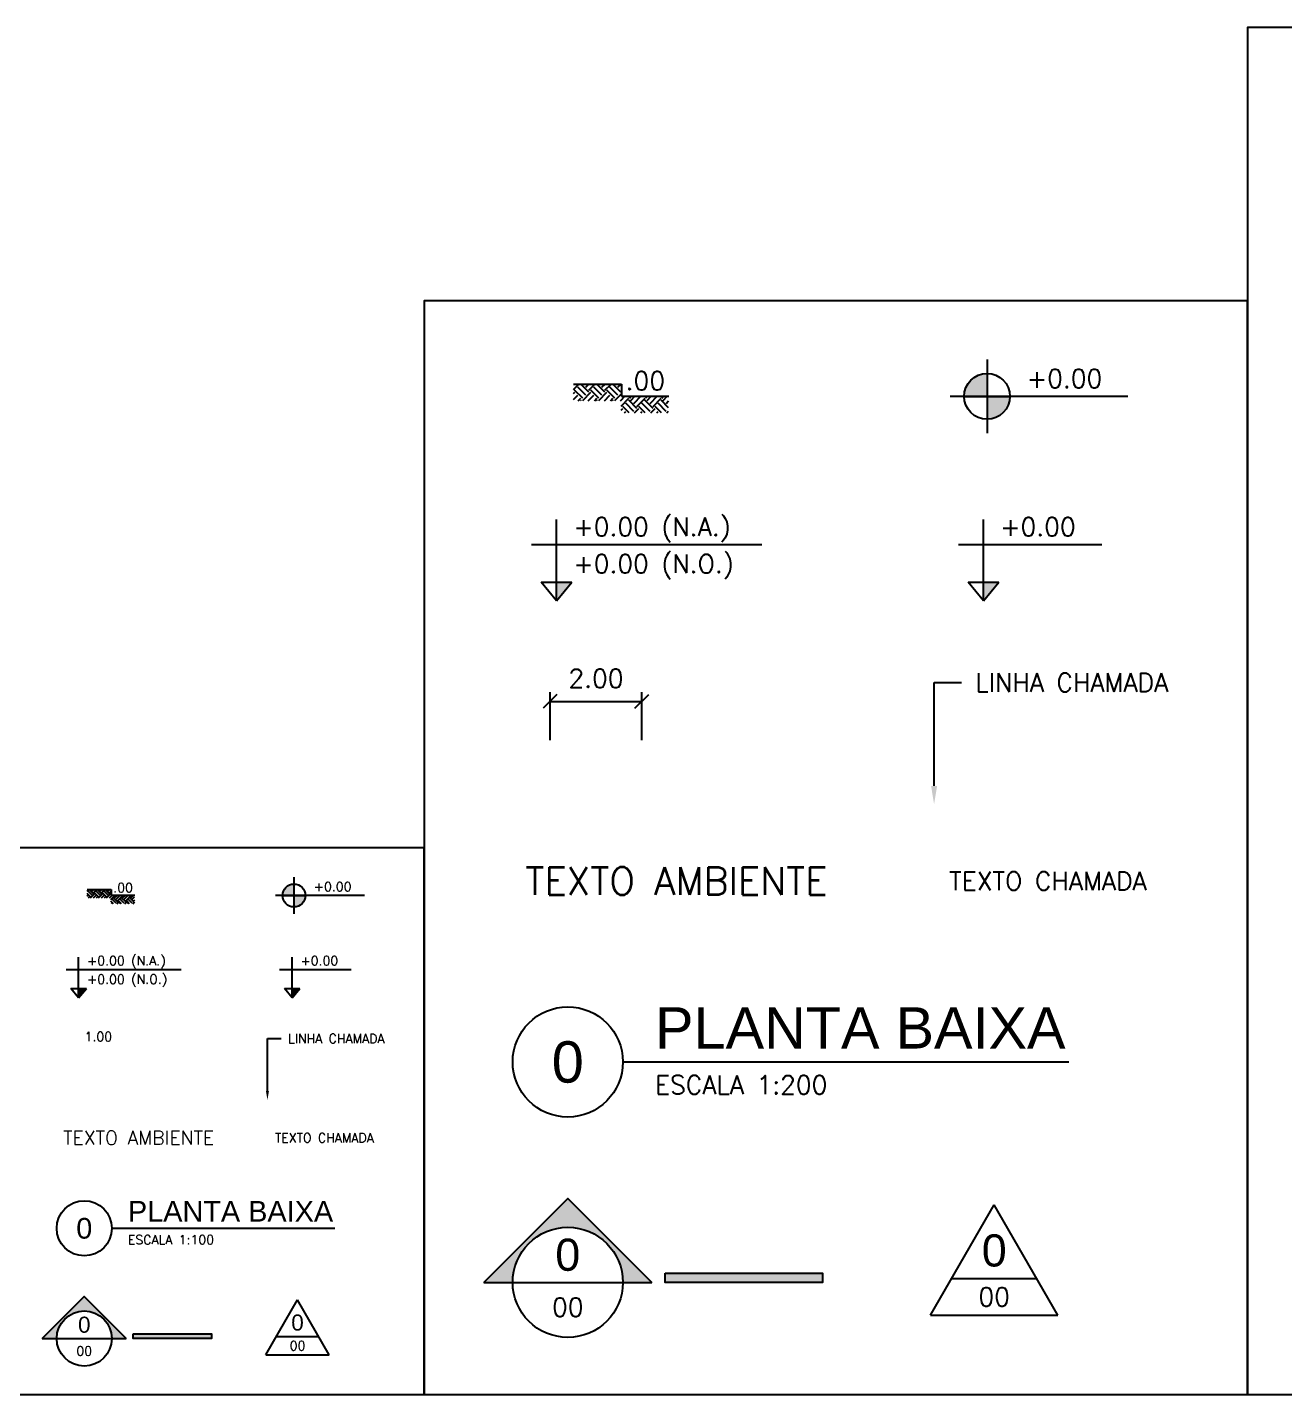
# Model space of a CAD drawing. Header units: millimetres. Extents: x 272697 to 273846, y 9581933 to 9582628.
# Drawn here: x 272721.88 to 272749.28, y 9581933.17 to 9581962.96 of the extents above; entities that cross this region are included whole.
import ezdxf
from ezdxf import colors
from ezdxf.entities.mleader import LeaderData, LeaderLine
from ezdxf.enums import TextEntityAlignment as Align
from ezdxf.math import Vec2, Vec3

# ---------------------------------------------------------------- set-up
doc = ezdxf.new("R2010")
doc.units = ezdxf.units.MM
doc.header["$PDMODE"] = 35
for name, color, linetype in [('ARQ-COTAS', 30, 'Continuous'), ('ARQ-SÍMBOLOS', 2, 'Continuous'), ('ARQ-TEXTO2', 2, 'Continuous'), ('ARQ-TEXTO3', 3, 'Continuous'), ('ARQ-TEXTO4', 4, 'Continuous')]:
    doc.layers.add(name, color=color, linetype=linetype)
doc.styles.add('arial', font='arial.ttf')
doc.styles.add('ROMANS', font='romans.shx')
doc.styles.add('Romans_Anot', font='romans.shx')
doc.dimstyles.new('Escala 1-100', dxfattribs={"dimtxt": 0.2, "dimasz": 0.15, "dimexe": 0.1, "dimexo": 0.2, "dimgap": 0.15, "dimtad": 1, "dimzin": 4, "dimdsep": 46, "dimtxsty": 'Romans_Anot', "dimblk": 'OBLIQUE', "dimcen": 0.25, "dimse1": 1, "dimse2": 1, "dimsd1": 1, "dimsd2": 1, "dimclrd": 256, "dimclre": 256, "dimclrt": 2, "dimaunit": 1, "dimadec": 3, "dimazin": 0, "dimtfac": 1, "dimtix": 1, "dimtmove": 2, "dimatfit": 3, "dimfxl": 0, "dimlwd": -1, "dimlwe": -1, "dimarcsym": 0})
doc.dimstyles.new('Escala 1-200', dxfattribs={"dimscale": 2, "dimtxt": 0.2, "dimasz": 0.15, "dimexe": 0.1, "dimexo": 0.2, "dimgap": 0.15, "dimtad": 1, "dimzin": 4, "dimdsep": 46, "dimtxsty": 'Romans_Anot', "dimblk": 'OBLIQUE', "dimcen": 0.25, "dimclrd": 256, "dimclre": 256, "dimclrt": 2, "dimadec": 0, "dimazin": 0, "dimtfac": 1, "dimtix": 1, "dimtmove": 2, "dimatfit": 3, "dimfxl": 0, "dimlwd": -1, "dimlwe": -1, "dimarcsym": 0})

# ---------------------------------------------------------------- blocks, each defined once
blk = doc.blocks.new('*D18')
at = {"layer": 'Defpoints', "color": 0, "transparency": 16777216}
for p in [(272723.9303008379, 9581940.72113522), (272722.9303008379, 9581940.096836753), (272723.9303008379, 9581940.096836753)]:
    blk.add_point(p, dxfattribs=at)
at = {"layer": 'ARQ-COTAS', "color": 2, "transparency": 16777216, "insert": (272723.4303008379, 9581940.97113522), "char_height": 0.2, "attachment_point": 5, "style": 'Romans_Anot'}
blk.add_mtext('1.00', dxfattribs=at)
blk = doc.blocks.new('_Oblique')
at = {"color": 0, "linetype": 'ByBlock', "lineweight": -2}
blk.add_line((-0.5, -0.5), (0.5, 0.5), dxfattribs=at)
blk = doc.blocks.new('Nível_Planta')
at = {"layer": 'ARQ-SÍMBOLOS', "ltscale": 0.1}
h = blk.add_hatch(color=1, dxfattribs=at)
h.dxf.hatch_style = 1
h.paths.add_polyline_path([(-0.2499999999998295, 0), (0, 0), (0, 0.25, 0.4142135623730951)])
h.paths.add_polyline_path([(0.2500000000000568, 0), (0, 0), (0, -0.25, 0.4142135623730952)])
at = {"layer": 'ARQ-SÍMBOLOS', "color": 1}
for p, q in [((0, 0.3999999999999773), (0, -0.3999999999999773)), ((1.5345611638636, 0), (-0.3999999999999773, 0))]:
    blk.add_line(p, q, dxfattribs=at)
at = {"layer": 'ARQ-SÍMBOLOS', "color": 1, "ltscale": 0.1}
blk.add_line((-0.25, 0), (0.25, 0), dxfattribs=at)
at = {"layer": 'ARQ-SÍMBOLOS', "color": 1}
blk.add_circle((0, 0), 0.2499999999999881, dxfattribs=at)
at = {"layer": 'ARQ-TEXTO2', "style": 'ROMANS'}
blk.add_attdef('NIVEL-ACABADO', text='', height=0.2, dxfattribs=at).set_placement((0.4323399719731924, 0.03380018974962695), align=Align.BOTTOM_LEFT)
blk = doc.blocks.new('Nível_Corte')
at = {"layer": 'ARQ-SÍMBOLOS'}
h = blk.add_hatch(color=1, dxfattribs=at)
h.dxf.hatch_style = 1
h.paths.add_polyline_path([(0.1674369880686299, 0.2018394639394501), (0, 0.2018394639394501), (0, 2.775557561562891e-17)])
at = {"layer": 'ARQ-SÍMBOLOS', "color": 1}
for p, q in [((0, 0), (0, 0.8840472081402027)), ((-0.2710281388124827, 0.61301906932772), (2.23548512267085, 0.6130190693277199)), ((-0.1674369880686299, 0.2018394639394501), (0.1674369880686299, 0.2018394639394501)), ((0, 0), (-0.1674369880686299, 0.2018394639394501)), ((0, 0), (0.1674369880686299, 0.2018394639394501))]:
    blk.add_line(p, q, dxfattribs=at)
at = {"layer": 'ARQ-TEXTO2', "style": 'ROMANS'}
for tag, p in [('NIVEL-ACABADO', (0.1823399719731924, 0.6468192590773469)), ('NIVEL-OSSO', (0.1823399719731924, 0.2437618968276638))]:
    blk.add_attdef(tag, text='', height=0.2, dxfattribs=at).set_placement(p, align=Align.BOTTOM_LEFT)
blk = doc.blocks.new('Nível_Fachada')
at = {"layer": 'ARQ-SÍMBOLOS'}
h = blk.add_hatch(color=1, dxfattribs=at)
h.dxf.hatch_style = 1
h.paths.add_polyline_path([(0.1674369880686299, 0.2018394639394501), (0, 0.2018394639394501), (0, 2.775557561562891e-17)])
at = {"layer": 'ARQ-SÍMBOLOS', "color": 1}
for p, q in [((0, 0), (0, 0.8840472081402027)), ((-0.2710281388124827, 0.61301906932772), (1.290009262549347, 0.61301906932772)), ((-0.1674369880686299, 0.2018394639394501), (0.1674369880686299, 0.2018394639394501)), ((0, 0), (-0.1674369880686299, 0.2018394639394501)), ((0, 0), (0.1674369880686299, 0.2018394639394501))]:
    blk.add_line(p, q, dxfattribs=at)
at = {"layer": 'ARQ-TEXTO2', "style": 'ROMANS'}
blk.add_attdef('NIVEL-ACABADO', text='', height=0.2, dxfattribs=at).set_placement((0.1823399719731924, 0.6468192590773469), align=Align.BOTTOM_LEFT)
blk = doc.blocks.new('Desnível')
at = {"layer": 'ARQ-SÍMBOLOS', "ltscale": 0.1}
h = blk.add_hatch(dxfattribs=at)
h.set_pattern_fill('EARTH', color=8, scale=0.0195, angle=45)
h.set_pattern_definition([(45, (-400.0299619025752, -104.6273610214731), (0, 0.1751149943608485), [0.123825, -0.123825]), (45, (-400.0627959640179, -104.5945269600304), (0, 0.1751149943608485), [0.123825, -0.123825]), (45, (-400.0956300254606, -104.5616928985877), (0, 0.1751149943608485), [0.123825, -0.123825]), (135, (-400.0956300254606, -104.5398035242927), (-0.1751149943608485, 0), [0.123825, -0.123825]), (135, (-400.0627959640179, -104.50696946285), (-0.1751149943608485, 0), [0.123825, -0.123825]), (135, (-400.0299619025752, -104.4741354014074), (-0.1751149943608485, 0), [0.123825, -0.123825])])
h.paths.add_polyline_path([(-0.003175775869522113, 0.1299999999999955), (-0.5200000000000955, 0.1299999999999955), (-0.5200000000000955, -0.05199999999990723), (-0.003175775869522113, -0.05199999999990723)])
h.paths.add_polyline_path([(0.513648448261165, 0), (-0.003175775869522113, 0), (-0.003175775869522113, -0.1820000000000164), (0.513648448261165, -0.1820000000000164)])
at = {"layer": 'ARQ-SÍMBOLOS', "color": 1}
for p, q in [((-0.5200000000000955, 0.1299999999999955), (0, 0.1299999999999955)), ((0, 0.1299999999999955), (0, 0)), ((0, 0), (0.5168242241306871, 0))]:
    blk.add_line(p, q, dxfattribs=at)
at = {"layer": 'ARQ-TEXTO2', "style": 'ROMANS'}
blk.add_attdef('DESNIVEL', text='', height=0.2, dxfattribs=at).set_placement((0.04765483870835396, 0.006558432516840185), align=Align.BOTTOM_LEFT)
blk = doc.blocks.new('*U12')
at = {"layer": 'ARQ-SÍMBOLOS'}
blk.add_line((0.6000000000000227, 0), (5.457782053290023, 0), dxfattribs=at)
blk.add_circle((0, 0), 0.6000000000000001, dxfattribs=at)
at = {"layer": 'ARQ-TEXTO2', "style": 'ROMANS'}
blk.add_attdef('ESCALA1', text='', height=0.2, dxfattribs=at).set_placement((0.9509007815001951, -0.1493556705072479), align=Align.TOP_LEFT)
at = {"layer": 'ARQ-TEXTO4', "style": 'arial'}
blk.add_attdef('TITULODODESENHO', (0.9509007815001951, 0.1457810115979328), '', height=0.45, dxfattribs=at)
blk.add_attdef('0', text='', height=0.45, dxfattribs=at).set_placement((0, 0), align=Align.MIDDLE)
blk = doc.blocks.new('*D19')
at = {"layer": 'ARQ-COTAS', "transparency": 16777216}
for p, q in [((272733.2719679329, 9581947.425492605), (272733.2719679329, 9581948.474089537)), ((272735.2719679329, 9581947.425492605), (272735.2719679329, 9581948.474089537)), ((272733.2719679329, 9581948.274089538), (272735.2719679329, 9581948.274089538))]:
    blk.add_line(p, q, dxfattribs=at)
at = {"layer": 'Defpoints', "color": 0, "transparency": 16777216}
for p in [(272735.2719679329, 9581948.274089538), (272733.2719679329, 9581947.025492605), (272735.2719679329, 9581947.025492605)]:
    blk.add_point(p, dxfattribs=at)
at = {"layer": 'ARQ-COTAS', "transparency": 16777216, "xscale": 0.3, "yscale": 0.3, "zscale": 0.3, "rotation": 180}
blk.add_blockref('_Oblique', (272733.2719679329, 9581948.274089538), dxfattribs=at)
at = {"layer": 'ARQ-COTAS', "transparency": 16777216, "xscale": 0.3, "yscale": 0.3, "zscale": 0.3}
blk.add_blockref('_Oblique', (272735.2719679329, 9581948.274089538), dxfattribs=at)
at = {"layer": 'ARQ-COTAS', "color": 2, "transparency": 16777216, "insert": (272734.2719679329, 9581948.774089538), "char_height": 0.4, "attachment_point": 5, "style": 'Romans_Anot'}
blk.add_mtext('2.00', dxfattribs=at)
blk = doc.blocks.new('Símbolo_Corte')
at = {"layer": 'ARQ-SÍMBOLOS'}
h = blk.add_hatch(color=256, dxfattribs=at)
h.dxf.hatch_style = 1
h.paths.add_polyline_path([(0, 0.9151393877975806), (-0.9151393877975806, 0), (-0.5999999999999659, 0, -1), (0.5999999999999659, 0), (0.9151393877976375, 0)])
at = {"layer": 'ARQ-SÍMBOLOS', "ltscale": 0.1}
blk.add_hatch(color=256, dxfattribs=at).paths.add_polyline_path([(1.062636070721965, 0.1000000000000227), (2.77493444844464, 0.1000000000000227), (2.77493444844464, 0), (1.062636070721965, 0)])
at = {"layer": 'ARQ-SÍMBOLOS'}
for p, q in [((-0.9151393877975806, 0), (-0.5999999999999659, 0)), ((0.5999999999999659, 0), (0.9151393877976375, 0))]:
    blk.add_line(p, q, dxfattribs=at)
at = {"layer": 'ARQ-SÍMBOLOS', "color": 4}
blk.add_line((-0.5999999999999659, 0), (0.5999999999999659, 0), dxfattribs=at)
at = {"layer": 'ARQ-SÍMBOLOS'}
blk.add_lwpolyline([(-0.9151393877975806, 0), (0, 0.9151393877975806), (0.9151393877976375, 0)], dxfattribs=at)
blk.add_lwpolyline([(1.062636070721965, 0.1000000000000227), (2.77493444844464, 0.1000000000000227), (2.77493444844464, 0), (1.062636070721965, 0)], close=True, dxfattribs=at)
blk.add_circle((0, 0), 0.5999999999999577, dxfattribs=at)
at = {"layer": 'ARQ-TEXTO2', "style": 'ROMANS'}
blk.add_attdef('NUMERO-FOLHA', text='', height=0.2, dxfattribs=at).set_placement((0, -0.2710679097771163), align=Align.MIDDLE_CENTER)
at = {"layer": 'ARQ-TEXTO4', "style": 'arial'}
blk.add_attdef('NUMERO-DESENHO-NA-FOLHA', text='', height=0.35, dxfattribs=at).set_placement((0, 0.3011729068109048), align=Align.MIDDLE_CENTER)
blk = doc.blocks.new('Símbolo_Fachada')
at = {"layer": 'ARQ-SÍMBOLOS', "ltscale": 0.1}
for p, q in [((-0.6928203230274903, -0.3985667833428579), (-5.684341886080801e-14, 0.8014332166570171)), ((0.6928203230274335, -0.3985667833429147), (-5.684341886080801e-14, 0.8014332166570171)), ((-0.692820323027604, -0.3985667833428579), (0.6928203230274335, -0.3985667833429147))]:
    blk.add_line(p, q, dxfattribs=at)
at = {"layer": 'ARQ-SÍMBOLOS', "color": 4, "ltscale": 0.1}
blk.add_line((-0.4627076833745036, 0), (0.4627076833744468, 0), dxfattribs=at)
at = {"layer": 'ARQ-TEXTO2', "style": 'ROMANS'}
blk.add_attdef('NUMERO-FOLHA', text='', height=0.2, dxfattribs=at).set_placement((-5.684341886080801e-14, -0.1992833916714289), align=Align.MIDDLE_CENTER)
at = {"layer": 'ARQ-TEXTO4', "style": 'arial'}
blk.add_attdef('NUMERO-DESENHO-NA-FOLHA', text='', height=0.35, dxfattribs=at).set_placement((-5.684341886080801e-14, 0.3062494316076254), align=Align.MIDDLE_CENTER)

msp = doc.modelspace()

# ---------------------------------------------------------------- linework, layer by layer
for points in [[(272748.4638506727, 9581933.168180903), (272770.8858612538, 9581933.168180903), (272770.8858612538, 9581962.960298806), (272748.4638506727, 9581962.960298806)], [(272730.5262422078, 9581933.168180903), (272748.4638506727, 9581933.168180903), (272748.4638506727, 9581957.001875225), (272730.5262422078, 9581957.001875225)], [(272721.5574379753, 9581933.168180903), (272730.5262422078, 9581933.168180903), (272730.5262422078, 9581945.085028064), (272721.5574379753, 9581945.085028064)]]:
    msp.add_lwpolyline(points, close=True)

# ---------------------------------------------------------------- block references
at = {"layer": 'ARQ-SÍMBOLOS', "xscale": 2, "yscale": 2, "zscale": 2}
for name, p, values in [('Nível_Planta', (272742.7926756664, 9581954.919771679), {'NIVEL-ACABADO': '+0.00'}), ('Desnível', (272734.8247463732, 9581954.927613787), {'DESNIVEL': '.00'}), ('Nível_Corte', (272733.4126645562, 9581950.465435443), {'NIVEL-OSSO': '+0.00 (N.O.)', 'NIVEL-ACABADO': '+0.00 (N.A.)'}), ('Nível_Fachada', (272742.7137510339, 9581950.465435443), {'NIVEL-ACABADO': '+0.00 '}), ('*U12', (272733.6574950155, 9581940.417547079), {'ESCALA1': 'ESCALA 1:200', '0': '0', 'TITULODODESENHO': 'PLANTA BAIXA'})]:
    msp.add_blockref(name, p, dxfattribs=at).add_auto_attribs(values)
at = {"layer": 'ARQ-SÍMBOLOS'}
for name, p, values in [('Nível_Planta', (272727.6906547046, 9581944.04397629), {'NIVEL-ACABADO': '+0.00'}), ('Desnível', (272723.7066900581, 9581944.047897344), {'DESNIVEL': '.00'}), ('Nível_Corte', (272723.0006491495, 9581941.816808173), {'NIVEL-OSSO': '+0.00 (N.O.)', 'NIVEL-ACABADO': '+0.00 (N.A.)'}), ('Nível_Fachada', (272727.6511923884, 9581941.816808173), {'NIVEL-ACABADO': '+0.00 '}), ('*U12', (272723.1230643791, 9581936.792863991), {'ESCALA1': 'ESCALA 1:100', '0': '0', 'TITULODODESENHO': 'PLANTA BAIXA'})]:
    msp.add_blockref(name, p, dxfattribs=at).add_auto_attribs(values)
at = {"layer": 'ARQ-SÍMBOLOS', "ltscale": 0.03, "xscale": 2, "yscale": 2, "zscale": 2}
for name, p in [('Símbolo_Corte', (272733.6574950155, 9581935.614583362)), ('Símbolo_Fachada', (272742.9495771484, 9581935.697839012))]:
    msp.add_blockref(name, p, dxfattribs=at).add_auto_attribs({'NUMERO-FOLHA': '00', 'NUMERO-DESENHO-NA-FOLHA': '0'})
at = {"layer": 'ARQ-SÍMBOLOS', "ltscale": 0.03}
for name, p in [('Símbolo_Corte', (272723.1230643791, 9581934.391382132)), ('Símbolo_Fachada', (272727.7691054456, 9581934.433009958))]:
    msp.add_blockref(name, p, dxfattribs=at).add_auto_attribs({'NUMERO-FOLHA': '00', 'NUMERO-DESENHO-NA-FOLHA': '0'})

# ---------------------------------------------------------------- texts
at = {"layer": 'ARQ-TEXTO2', "attachment_point": 1, "style": 'ROMANS'}
for insert, char_height in [((272741.9679703757, 9581944.560706606), 0.4), ((272727.2783020593, 9581938.864443755), 0.2)]:
    msp.add_mtext('TEXTO CHAMADA', dxfattribs=dict(at, insert=insert, char_height=char_height))
at = {"layer": 'ARQ-TEXTO3', "attachment_point": 5, "style": 'ROMANS'}
for insert, char_height in [((272736.0257713803, 9581944.362083415), 0.6), ((272724.3072025616, 9581938.765132159), 0.3)]:
    msp.add_mtext('TEXTO AMBIENTE', dxfattribs=dict(at, insert=insert, char_height=char_height))

# ---------------------------------------------------------------- dimensions: what is measured, and where the dimension line sits
at = {"layer": 'ARQ-COTAS'}
for base, p1, p2, dimstyle, picture, middle in [((272735.2719679329, 9581948.274089538), (272733.2719679329, 9581947.025492605), (272735.2719679329, 9581947.025492605), 'Escala 1-200', '*D19', (272734.2719679329, 9581948.774089538)), ((272723.9303008379, 9581940.72113522), (272722.9303008379, 9581940.096836753), (272723.9303008379, 9581940.096836753), 'Escala 1-100', '*D18', (272723.4303008379, 9581940.97113522))]:
    dim = msp.add_linear_dim(base=base, p1=p1, p2=p2, dimstyle=dimstyle, dxfattribs=at)
    dim.commit()
    dim.dimension.update_dxf_attribs({"geometry": picture, "text_midpoint": middle})

# ---------------------------------------------------------------- leaders
ml = msp.add_multileader_mtext('Standard', dxfattribs=at)
ml.set_content('LINHA CHAMADA', color=2, style='Romans_Anot')
ml.set_leader_properties(color=256, linetype='ByLayer', lineweight=-1)
ml.build(insert=Vec2(0, 0))
ml.multileader.update_dxf_attribs({"dogleg_length": 0.3, "arrow_head_size": 0.4, "scale": 2})
ctx = ml.context
ctx.base_point, ctx.scale, ctx.char_height, ctx.arrow_head_size, ctx.landing_gap_size, ctx.plane_origin = Vec3(272742.2389408021, 9581948.685237227), 2, 0.4, 0.4, 0.3, Vec3(272741.6389408021, 9581946.032690093)
notes = []
notes.append((ctx, [(0, (1, 1, 0), (272741.6389408021, 9581948.685237227), (1, 0), 0.6, [(0, [(272741.6389408021, 9581946.032690093)], 0, [])])]))
ctx.mtext.insert, ctx.mtext.flow_direction = Vec3(272742.538940802, 9581948.885237226), 5
ml = msp.add_multileader_mtext('Standard', dxfattribs=at)
ml.set_content('LINHA CHAMADA', color=2, style='Romans_Anot')
ml.set_leader_properties(color=256, linetype='ByLayer', lineweight=-1)
ml.build(insert=Vec2(0, 0))
ml.multileader.update_dxf_attribs({"dogleg_length": 0.3, "arrow_head_size": 0.2})
ctx = ml.context
ctx.base_point, ctx.char_height, ctx.arrow_head_size, ctx.landing_gap_size, ctx.plane_origin = Vec3(272727.4137872725, 9581940.926709065), 0.2, 0.2, 0.15, Vec3(272727.1137872725, 9581939.586120283)
notes.append((ctx, [(0, (1, 1, 0), (272727.1137872725, 9581940.926709065), (1, 0), 0.3, [(0, [(272727.1137872725, 9581939.586120283)], 0, [])])]))
ctx.mtext.insert, ctx.mtext.flow_direction = Vec3(272727.5637872725, 9581941.026709065), 5
for ctx, leaders in notes:
    for number, flags, end, landing, length, lines in leaders:
        leader = LeaderData()
        leader.index, (leader.has_last_leader_line, leader.has_dogleg_vector, leader.attachment_direction) = number, flags
        leader.last_leader_point, leader.dogleg_vector, leader.dogleg_length = Vec3(end), Vec3(landing), length
        for number, points, colour, breaks in lines:
            line = LeaderLine()
            line.index, line.vertices, line.color, line.breaks = number, Vec3.list(points), colors.encode_raw_color(colour), breaks
            leader.lines.append(line)
        ctx.leaders.append(leader)

doc.saveas('drawing.dxf')
